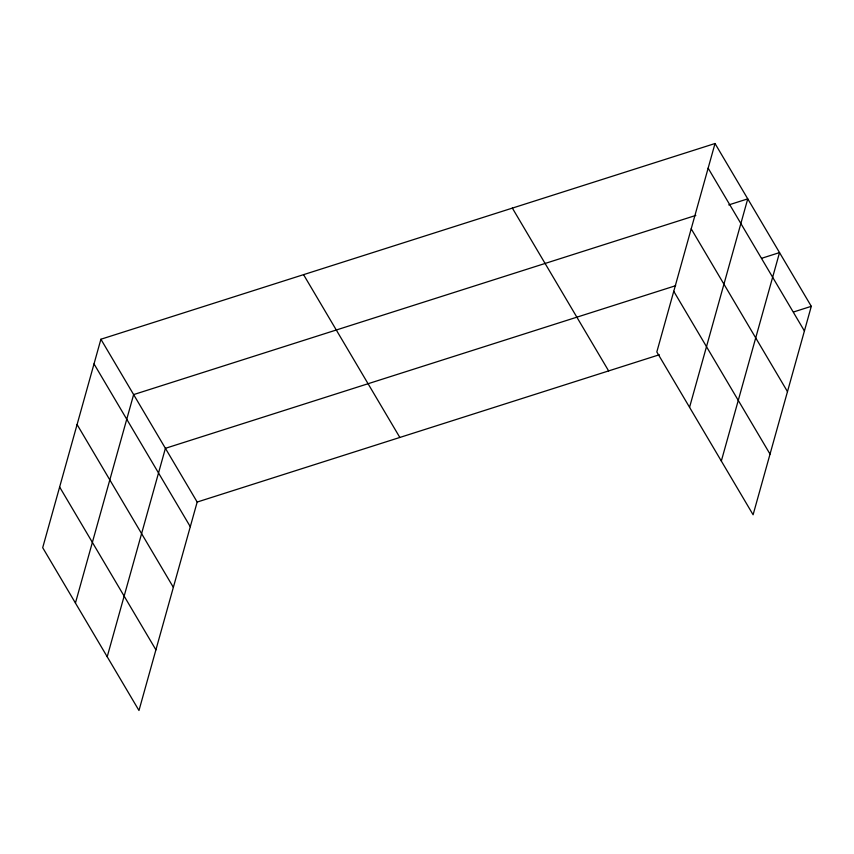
<?xml version="1.0" encoding="UTF-8"?>
<svg xmlns="http://www.w3.org/2000/svg" width="854" height="854" viewBox="0 0 854 854"><rect width="100%" height="100%" fill="white"/><g stroke="black" fill="none" stroke-linecap="round" stroke-linejoin="round"><path stroke-width="1.28" d="M100.9 339.241L42.7 547.681L138.978 710.485L197.178 502.045L100.9 339.241L715.022 143.515L811.3 306.319L753.1 514.759L656.822 351.955L715.022 143.515M75.44 603.031L133.63 394.591L695.818 215.421M107.209 656.758L165.409 448.318L675.663 285.695M689.562 407.305L747.752 198.865L728.75 204.917M721.331 461.032L779.531 252.592L761.789 258.25M197.178 502.045L659.309 354.762M793.569 311.977L811.3 306.319M708.137 168.163L804.415 330.978M691.206 228.819L787.484 391.623M673.753 291.299L770.041 454.114M512.357 208.098L608.635 370.914M303.554 274.646L399.843 437.461M94.015 363.9L190.293 526.704M77.084 424.545L173.362 587.349M59.631 487.026L155.919 649.841"/></g></svg>
